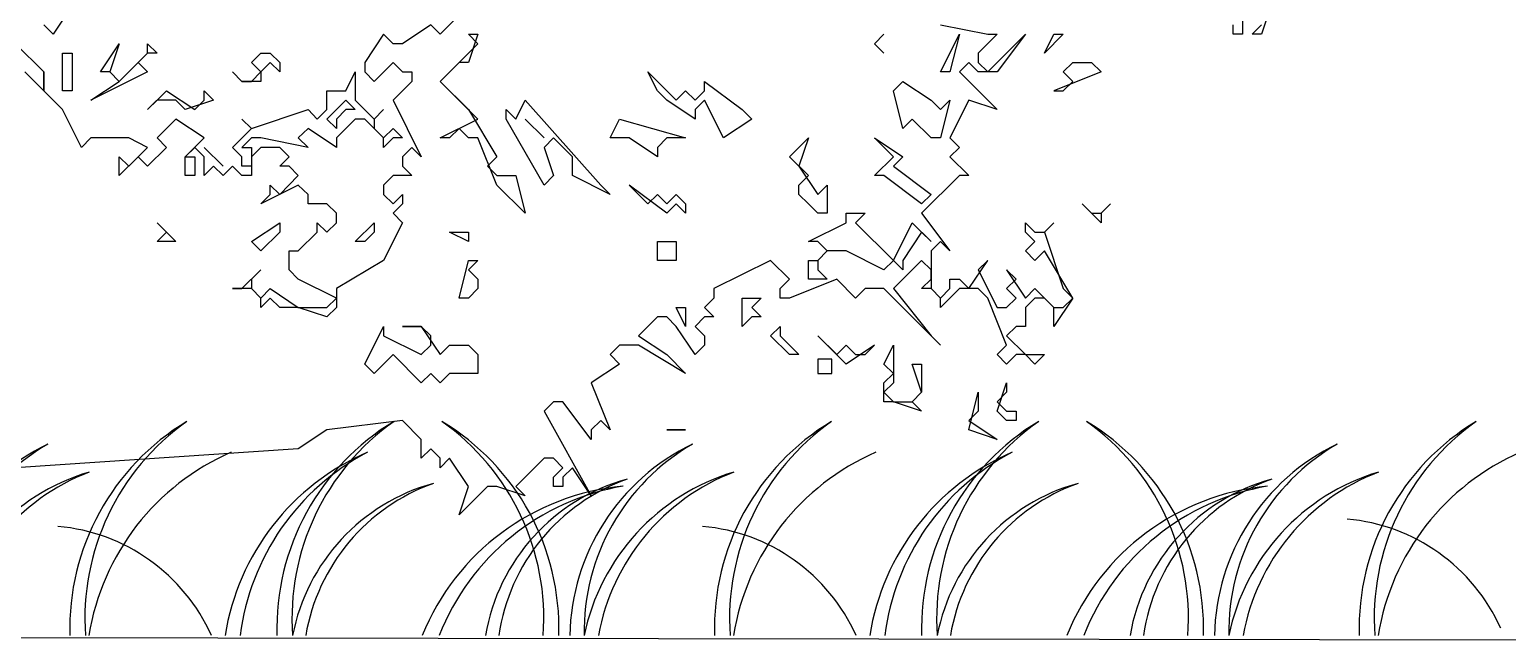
# Model space of a CAD drawing. Header units: millimetres. Extents: x 3633 to 4629, y 3430 to 3787.
# Drawn here: x 4074.3 to 4081.99, y 3710.99 to 3714.17 of the extents above; entities that cross this region are included whole.
import ezdxf

# ---------------------------------------------------------------- set-up
doc = ezdxf.new("R2010")
doc.units = ezdxf.units.MM

# ---------------------------------------------------------------- blocks, each defined once
blk = doc.blocks.new('Pine 3 Elev_133')
at = {"color": 0}
for p, q in [((394.8, 1337.5), (354.8, 1277.6)), ((1234.8, 1337.5), (1174.8, 1277.6)), ((2874.8, 1317.5), (2874.8, 1277.6)), ((2934.8, 1337.5), (2914.8, 1277.6)), ((354.8, 1277.6), (334.8, 1297.5)), ((1154.8, 1297.5), (1094.8, 1257.6)), ((1174.8, 1277.6), (1154.8, 1297.5)), ((2234.8, 1297.5), (2334.8, 1277.6)), ((2854.8, 1277.6), (2854.8, 1297.5)), ((2894.8, 1277.6), (2914.8, 1297.5)), ((334.8, 1197.7), (274.8, 1257.6)), ((274.8, 1257.6), (334.8, 1197.7)), ((454.8, 1197.7), (494.8, 1257.6)), ((494.8, 1257.6), (474.8, 1197.7)), ((554.8, 1237.6), (554.8, 1257.6)), ((554.8, 1257.6), (574.8, 1237.6)), ((1054.8, 1277.6), (1014.8, 1217.7)), ((1074.8, 1257.6), (1054.8, 1277.6)), ((1094.8, 1257.6), (1074.8, 1257.6)), ((1174.8, 1177.8), (1254.8, 1257.6)), ((1254.8, 1257.6), (1234.8, 1277.6)), ((1234.8, 1277.6), (1254.8, 1277.6)), ((1254.8, 1277.6), (1234.8, 1217.7)), ((2094.8, 1257.6), (2114.8, 1277.6)), ((2114.8, 1277.6), (2094.8, 1257.6)), ((2114.8, 1237.6), (2094.8, 1257.6)), ((2094.8, 1257.6), (2114.8, 1237.6)), ((2234.8, 1197.7), (2274.8, 1277.6)), ((2274.8, 1277.6), (2254.8, 1197.7)), ((2354.8, 1277.6), (2314.8, 1237.6)), ((2334.8, 1277.6), (2354.8, 1277.6)), ((2334.8, 1197.7), (2414.8, 1277.6)), ((2414.8, 1277.6), (2354.8, 1197.7)), ((2454.8, 1237.6), (2474.8, 1277.6)), ((2494.8, 1277.6), (2454.8, 1237.6)), ((2474.8, 1277.6), (2494.8, 1277.6)), ((2874.8, 1277.6), (2854.8, 1277.6)), ((2914.8, 1277.6), (2894.8, 1277.6)), ((374.8, 1237.6), (394.8, 1237.6)), ((374.8, 1157.8), (374.8, 1237.6)), ((394.8, 1237.6), (394.8, 1157.8)), ((494.8, 1177.8), (554.8, 1237.6)), ((554.8, 1237.6), (534.8, 1217.7)), ((574.8, 1237.6), (554.8, 1237.6)), ((774.8, 1217.7), (794.8, 1237.6)), ((794.8, 1237.6), (814.8, 1237.6)), ((814.8, 1237.6), (834.8, 1217.7)), ((2314.8, 1237.6), (2314.8, 1217.7)), ((374.8, 1117.9), (294.8, 1197.7)), ((334.8, 1157.8), (334.8, 1197.7)), ((334.8, 1197.7), (334.8, 1157.8)), ((554.8, 1197.7), (434.8, 1137.8)), ((474.8, 1197.7), (454.8, 1197.7)), ((494.8, 1177.8), (474.8, 1197.7)), ((474.8, 1197.7), (494.8, 1177.8)), ((534.8, 1217.7), (554.8, 1197.7)), ((754.8, 1177.8), (734.8, 1197.7)), ((734.8, 1197.7), (754.8, 1177.8)), ((794.8, 1197.7), (774.8, 1217.7)), ((774.8, 1177.8), (794.8, 1197.7)), ((814.8, 1217.7), (794.8, 1197.7)), ((794.8, 1197.7), (794.8, 1177.8)), ((834.8, 1197.7), (814.8, 1217.7)), ((834.8, 1217.7), (834.8, 1197.7)), ((974.8, 1157.8), (994.8, 1197.7)), ((994.8, 1197.7), (994.8, 1137.8)), ((1014.8, 1217.7), (1014.8, 1197.7)), ((1014.8, 1197.7), (1034.8, 1177.8)), ((1034.8, 1177.8), (1074.8, 1217.7)), ((1074.8, 1217.7), (1094.8, 1197.7)), ((1094.8, 1197.7), (1114.8, 1197.7)), ((1114.8, 1197.7), (1114.8, 1177.8)), ((1214.8, 1217.7), (1174.8, 1177.8)), ((1234.8, 1217.7), (1214.8, 1217.7)), ((1634.8, 1157.8), (1614.8, 1197.7)), ((1614.8, 1197.7), (1674.8, 1137.8)), ((2254.8, 1197.7), (2234.8, 1197.7)), ((2294.8, 1217.7), (2274.8, 1197.7)), ((2274.8, 1197.7), (2354.8, 1117.9)), ((2314.8, 1197.7), (2294.8, 1217.7)), ((2314.8, 1217.7), (2334.8, 1197.7)), ((2354.8, 1197.7), (2314.8, 1197.7)), ((2574.8, 1197.7), (2474.8, 1157.8)), ((2494.8, 1197.7), (2514.8, 1217.7)), ((2514.8, 1177.8), (2494.8, 1197.7)), ((2514.8, 1217.7), (2554.8, 1217.7)), ((2554.8, 1217.7), (2574.8, 1197.7)), ((434.8, 1137.8), (494.8, 1177.8)), ((794.8, 1177.8), (754.8, 1177.8)), ((754.8, 1177.8), (774.8, 1177.8)), ((1114.8, 1177.8), (1074.8, 1137.8)), ((1174.8, 1177.8), (1234.8, 1117.9)), ((1254.8, 1097.9), (1174.8, 1177.8)), ((1734.8, 1157.8), (1734.8, 1177.8)), ((1734.8, 1177.8), (1814.8, 1117.9)), ((2134.8, 1157.8), (2154.8, 1177.8)), ((2154.8, 1177.8), (2214.8, 1137.8)), ((2494.8, 1157.8), (2514.8, 1177.8)), ((394.8, 1157.8), (374.8, 1157.8)), ((554.8, 1117.9), (594.8, 1157.8)), ((574.8, 1137.8), (554.8, 1117.9)), ((614.8, 1137.8), (574.8, 1137.8)), ((594.8, 1157.8), (654.8, 1117.9)), ((634.8, 1117.9), (614.8, 1137.8)), ((694.8, 1137.8), (634.8, 1117.9)), ((654.8, 1117.9), (674.8, 1137.8)), ((674.8, 1137.8), (674.8, 1157.8)), ((674.8, 1157.8), (694.8, 1137.8)), ((934.8, 1117.9), (934.8, 1157.8)), ((934.8, 1157.8), (974.8, 1157.8)), ((934.8, 1097.9), (974.8, 1137.8)), ((974.8, 1137.8), (994.8, 1117.9)), ((994.8, 1137.8), (1034.8, 1097.9)), ((1074.8, 1137.8), (1134.8, 1018.1)), ((1334.8, 1097.9), (1354.8, 1137.8)), ((1354.8, 1137.8), (1514.8, 958.2)), ((1654.8, 1137.8), (1634.8, 1157.8)), ((1714.8, 1097.9), (1654.8, 1137.8)), ((1674.8, 1137.8), (1694.8, 1157.8)), ((1694.8, 1157.8), (1714.8, 1137.8)), ((1714.8, 1137.8), (1734.8, 1157.8)), ((1734.8, 1137.8), (1714.8, 1117.9)), ((1774.8, 1058), (1734.8, 1137.8)), ((2154.8, 1077.9), (2134.8, 1157.8)), ((2214.8, 1137.8), (2234.8, 1117.9)), ((2234.8, 1117.9), (2254.8, 1137.8)), ((2254.8, 1137.8), (2234.8, 1058)), ((2294.8, 1137.8), (2254.8, 1058)), ((2354.8, 1117.9), (2294.8, 1137.8)), ((2474.8, 1157.8), (2494.8, 1157.8)), ((414.8, 1038), (374.8, 1117.9)), ((614.8, 1097.9), (574.8, 1058)), ((674.8, 1058), (614.8, 1097.9)), ((774.8, 1077.9), (754.8, 1097.9)), ((754.8, 1097.9), (774.8, 1077.9)), ((774.8, 1077.9), (894.8, 1117.9)), ((894.8, 1117.9), (913.8, 1097.9)), ((913.8, 1097.9), (934.8, 1117.9)), ((954.8, 1077.9), (934.8, 1097.9)), ((974.8, 1117.9), (954.8, 1097.9)), ((954.8, 1097.9), (954.8, 1077.9)), ((994.8, 1117.9), (974.8, 1117.9)), ((994.8, 1097.9), (974.8, 1077.9)), ((1014.8, 1097.9), (994.8, 1097.9)), ((1054.8, 1058), (1014.8, 1097.9)), ((1034.8, 1097.9), (1054.8, 1117.9)), ((1054.8, 1117.9), (1034.8, 1097.9)), ((1034.8, 1097.9), (1034.8, 1077.9)), ((1174.8, 1058), (1254.8, 1097.9)), ((1234.8, 1117.9), (1294.8, 1018.1)), ((1314.8, 1097.9), (1314.8, 1117.9)), ((1314.8, 1117.9), (1334.8, 1097.9)), ((1394.8, 958.2), (1314.8, 1097.9)), ((1354.8, 1097.9), (1394.8, 1058)), ((1394.8, 1058), (1354.8, 1097.9)), ((1534.8, 1058), (1554.8, 1097.9)), ((1554.8, 1097.9), (1694.8, 1058)), ((1714.8, 1117.9), (1714.8, 1097.9)), ((1834.8, 1097.9), (1774.8, 1058)), ((1814.8, 1117.9), (1834.8, 1097.9)), ((2174.8, 1097.9), (2154.8, 1077.9)), ((2214.8, 1058), (2174.8, 1097.9)), ((734.8, 1038), (774.8, 1077.9)), ((894.8, 1077.9), (873.8, 1058)), ((954.8, 1038), (894.8, 1077.9)), ((974.8, 1077.9), (954.8, 1058)), ((1034.8, 1077.9), (1054.8, 1058)), ((1054.8, 1058), (1074.8, 1077.9)), ((1074.8, 1077.9), (1094.8, 1058)), ((1214.8, 1077.9), (1194.8, 1058)), ((1234.8, 1058), (1214.8, 1077.9)), ((434.8, 1058), (414.8, 1038)), ((514.8, 1058), (434.8, 1058)), ((554.8, 1038), (514.8, 1058)), ((514.8, 998.1), (554.8, 1038)), ((594.8, 1038), (554.8, 998.1)), ((574.8, 1058), (594.8, 1038)), ((634.8, 1018.1), (674.8, 1058)), ((654.8, 1038), (634.8, 1018.1)), ((674.8, 1018.1), (654.8, 1038)), ((674.8, 1038), (714.8, 998.1)), ((714.8, 998.1), (674.8, 1038)), ((754.8, 1018.1), (734.8, 1038)), ((774.8, 1058), (754.8, 1038)), ((754.8, 1038), (774.8, 1038)), ((794.8, 1058), (774.8, 1058)), ((794.8, 1038), (774.8, 1018.1)), ((774.8, 1038), (774.8, 998.1)), ((894.8, 1038), (794.8, 1058)), ((834.8, 1038), (794.8, 1038)), ((854.8, 1018.1), (834.8, 1038)), ((873.8, 1058), (894.8, 1038)), ((954.8, 1058), (954.8, 1038)), ((1074.8, 1058), (1054.8, 1038)), ((1054.8, 1038), (1054.8, 1058)), ((1094.8, 1058), (1074.8, 1058)), ((1114.8, 1038), (1094.8, 1018.1)), ((1134.8, 1018.1), (1114.8, 1038)), ((1194.8, 1058), (1174.8, 1058)), ((1254.8, 1058), (1234.8, 1058)), ((1294.8, 958.2), (1254.8, 1058)), ((1414.8, 1058), (1394.8, 1038)), ((1394.8, 1038), (1414.8, 978.1)), ((1454.8, 1018.1), (1414.8, 1058)), ((1574.8, 1058), (1534.8, 1058)), ((1634.8, 1018.1), (1574.8, 1058)), ((1654.8, 1058), (1634.8, 1038)), ((1634.8, 1038), (1634.8, 1018.1)), ((1694.8, 1058), (1654.8, 1058)), ((1914.8, 1018.1), (1954.8, 1058)), ((1954.8, 1058), (1934.8, 998.1)), ((2134.8, 1018.1), (2094.8, 1058)), ((2094.8, 1058), (2154.8, 1018.1)), ((2234.8, 1058), (2214.8, 1058)), ((2254.8, 1058), (2274.8, 1038)), ((2274.8, 1038), (2254.8, 1018.1)), ((534.8, 1018.1), (494.8, 978.1)), ((494.8, 978.1), (494.8, 1018.1)), ((494.8, 1018.1), (514.8, 998.1)), ((554.8, 998.1), (534.8, 1018.1)), ((634.8, 1018.1), (654.8, 1018.1)), ((634.8, 978.1), (634.8, 1018.1)), ((654.8, 1018.1), (654.8, 978.1)), ((674.8, 978.1), (674.8, 1018.1)), ((754.8, 998.1), (754.8, 1018.1)), ((774.8, 1018.1), (774.8, 978.1)), ((834.8, 998.1), (854.8, 1018.1)), ((1094.8, 1018.1), (1094.8, 998.1)), ((1294.8, 1018.1), (1274.8, 998.1)), ((1454.8, 978.1), (1454.8, 1018.1)), ((1954.8, 978.1), (1914.8, 1018.1)), ((2094.8, 978.1), (2134.8, 1018.1)), ((2154.8, 1018.1), (2134.8, 998.1)), ((2254.8, 1018.1), (2294.8, 978.1)), ((654.8, 978.1), (634.8, 978.1)), ((694.8, 998.1), (674.8, 978.1)), ((714.8, 978.1), (694.8, 998.1)), ((734.8, 998.1), (714.8, 978.1)), ((754.8, 978.1), (734.8, 998.1)), ((774.8, 998.1), (754.8, 998.1)), ((774.8, 978.1), (754.8, 978.1)), ((854.8, 998.1), (834.8, 998.1)), ((834.8, 938.2), (873.8, 978.1)), ((873.8, 978.1), (854.8, 998.1)), ((1074.8, 978.1), (1054.8, 958.2)), ((1114.8, 978.1), (1074.8, 978.1)), ((1094.8, 998.1), (1114.8, 978.1)), ((1274.8, 998.1), (1294.8, 978.1)), ((1294.8, 978.1), (1334.8, 978.1)), ((1334.8, 978.1), (1354.8, 898.3)), ((1414.8, 978.1), (1394.8, 958.2)), ((1534.8, 938.2), (1454.8, 978.1)), ((1934.8, 998.1), (1974.8, 938.2)), ((1934.8, 958.2), (1954.8, 978.1)), ((2114.8, 978.1), (2094.8, 978.1)), ((2194.8, 918.3), (2114.8, 978.1)), ((2134.8, 998.1), (2214.8, 938.2)), ((2274.8, 978.1), (2194.8, 898.3)), ((2294.8, 978.1), (2274.8, 978.1)), ((873.8, 958.2), (794.8, 918.3)), ((814.8, 938.2), (814.8, 958.2)), ((814.8, 958.2), (834.8, 938.2)), ((894.8, 938.2), (873.8, 958.2)), ((1054.8, 958.2), (1054.8, 938.2)), ((1354.8, 898.3), (1294.8, 958.2)), ((1514.8, 958.2), (1534.8, 938.2)), ((1654.8, 898.3), (1574.8, 958.2)), ((1574.8, 958.2), (1614.8, 918.3)), ((1934.8, 938.2), (1934.8, 958.2)), ((1974.8, 938.2), (1994.8, 958.2)), ((1994.8, 958.2), (1994.8, 898.3)), ((794.8, 918.3), (814.8, 938.2)), ((894.8, 918.3), (894.8, 938.2)), ((934.8, 918.3), (894.8, 918.3)), ((954.8, 898.3), (934.8, 918.3)), ((1054.8, 938.2), (1074.8, 918.3)), ((1074.8, 918.3), (1094.8, 938.2)), ((1094.8, 918.3), (1074.8, 898.3)), ((1094.8, 938.2), (1094.8, 918.3)), ((1614.8, 918.3), (1634.8, 938.2)), ((1634.8, 938.2), (1654.8, 918.3)), ((1654.8, 918.3), (1674.8, 938.2)), ((1674.8, 918.3), (1654.8, 898.3)), ((1674.8, 938.2), (1694.8, 918.3)), ((1694.8, 898.3), (1674.8, 918.3)), ((1694.8, 918.3), (1694.8, 898.3)), ((1954.8, 918.3), (1934.8, 938.2)), ((1974.8, 898.3), (1954.8, 918.3)), ((2214.8, 938.2), (2194.8, 918.3)), ((2574.8, 878.3), (2534.8, 918.3)), ((2534.8, 918.3), (2554.8, 898.3)), ((2574.8, 898.3), (2594.8, 918.3)), ((2594.8, 918.3), (2574.8, 898.3)), ((594.8, 858.4), (574.8, 878.3)), ((574.8, 878.3), (614.8, 838.4)), ((774.8, 838.4), (834.8, 878.3)), ((834.8, 878.3), (834.8, 858.4)), ((913.8, 858.4), (913.8, 878.3)), ((913.8, 878.3), (934.8, 858.4)), ((934.8, 858.4), (954.8, 878.3)), ((954.8, 878.3), (954.8, 898.3)), ((994.8, 838.4), (1034.8, 878.3)), ((1034.8, 878.3), (1034.8, 858.4)), ((1094.8, 878.3), (1054.8, 798.5)), ((1074.8, 898.3), (1094.8, 878.3)), ((1954.8, 838.4), (2034.8, 878.3)), ((1994.8, 898.3), (1974.8, 898.3)), ((2034.8, 878.3), (2034.8, 898.3)), ((2034.8, 898.3), (2074.8, 898.3)), ((2074.8, 898.3), (2054.8, 878.3)), ((2054.8, 878.3), (2134.8, 798.5)), ((2134.8, 798.5), (2174.8, 878.3)), ((2174.8, 878.3), (2214.8, 838.4)), ((2194.8, 898.3), (2254.8, 818.4)), ((2414.8, 858.4), (2414.8, 878.3)), ((2414.8, 878.3), (2434.8, 858.4)), ((2454.8, 858.4), (2474.8, 878.3)), ((2474.8, 878.3), (2454.8, 858.4)), ((2554.8, 898.3), (2574.8, 898.3)), ((2574.8, 898.3), (2574.8, 878.3)), ((574.8, 838.4), (594.8, 858.4)), ((834.8, 858.4), (794.8, 818.4)), ((873.8, 818.4), (913.8, 858.4)), ((1034.8, 858.4), (1014.8, 838.4)), ((1234.8, 838.4), (1194.8, 858.4)), ((1194.8, 858.4), (1234.8, 858.4)), ((1234.8, 858.4), (1234.8, 838.4)), ((2194.8, 858.4), (2154.8, 798.5)), ((2214.8, 838.4), (2194.8, 858.4)), ((2434.8, 838.4), (2414.8, 858.4)), ((2434.8, 858.4), (2454.8, 858.4)), ((2454.8, 858.4), (2494.8, 738.6)), ((614.8, 838.4), (574.8, 838.4)), ((794.8, 818.4), (774.8, 838.4)), ((854.8, 778.5), (854.8, 818.4)), ((854.8, 818.4), (873.8, 818.4)), ((1014.8, 838.4), (994.8, 838.4)), ((1634.8, 798.5), (1634.8, 838.4)), ((1634.8, 838.4), (1674.8, 838.4)), ((1674.8, 838.4), (1674.8, 798.5)), ((1974.8, 838.4), (1954.8, 838.4)), ((1994.8, 818.4), (1974.8, 838.4)), ((1994.8, 818.4), (1974.8, 798.5)), ((1974.8, 798.5), (1994.8, 818.4)), ((2034.8, 818.4), (1994.8, 818.4)), ((2114.8, 778.5), (2034.8, 818.4)), ((2234.8, 838.4), (2214.8, 818.4)), ((2214.8, 818.4), (2214.8, 738.6)), ((2254.8, 818.4), (2234.8, 838.4)), ((2414.8, 818.4), (2434.8, 838.4)), ((2434.8, 798.5), (2414.8, 818.4)), ((2454.8, 818.4), (2434.8, 798.5)), ((2514.8, 718.6), (2454.8, 818.4)), ((1054.8, 798.5), (954.8, 738.6)), ((1214.8, 718.6), (1234.8, 798.5)), ((1234.8, 798.5), (1254.8, 798.5)), ((1254.8, 798.5), (1234.8, 778.5)), ((1654.8, 798.5), (1634.8, 798.5)), ((1674.8, 798.5), (1654.8, 798.5)), ((1874.8, 798.5), (1754.8, 738.6)), ((1914.8, 758.6), (1874.8, 798.5)), ((1954.8, 758.6), (1954.8, 798.5)), ((1954.8, 798.5), (1974.8, 798.5)), ((1974.8, 798.5), (1974.8, 778.5)), ((2134.8, 798.5), (2114.8, 778.5)), ((2194.8, 798.5), (2134.8, 738.6)), ((2154.8, 778.5), (2134.8, 798.5)), ((2154.8, 798.5), (2154.8, 778.5)), ((2214.8, 778.5), (2194.8, 798.5)), ((2294.8, 738.6), (2334.8, 798.5)), ((2334.8, 798.5), (2314.8, 778.5)), ((754.8, 738.6), (794.8, 778.5)), ((794.8, 778.5), (774.8, 758.6)), ((774.8, 758.6), (774.8, 738.6)), ((873.8, 758.6), (854.8, 778.5)), ((954.8, 718.6), (873.8, 758.6)), ((1234.8, 778.5), (1254.8, 758.6)), ((1254.8, 758.6), (1254.8, 738.6)), ((1894.8, 738.6), (1914.8, 758.6)), ((2014.8, 758.6), (1914.8, 718.6)), ((1994.8, 758.6), (1954.8, 758.6)), ((1974.8, 778.5), (1994.8, 758.6)), ((2054.8, 718.6), (2014.8, 758.6)), ((2194.8, 738.6), (2214.8, 758.6)), ((2214.8, 758.6), (2214.8, 778.5)), ((2254.8, 738.6), (2254.8, 758.6)), ((2254.8, 758.6), (2274.8, 758.6)), ((2274.8, 758.6), (2294.8, 738.6)), ((2314.8, 778.5), (2354.8, 698.7)), ((2394.8, 758.6), (2374.8, 778.5)), ((2374.8, 778.5), (2414.8, 718.6)), ((2374.8, 738.6), (2394.8, 758.6)), ((774.8, 738.6), (734.8, 738.6)), ((734.8, 738.6), (754.8, 738.6)), ((794.8, 718.6), (774.8, 738.6)), ((774.8, 738.6), (794.8, 718.6)), ((794.8, 718.6), (814.8, 738.6)), ((814.8, 738.6), (873.8, 698.7)), ((954.8, 738.6), (954.8, 698.7)), ((1254.8, 738.6), (1234.8, 718.6)), ((1754.8, 738.6), (1754.8, 718.6)), ((1894.8, 718.6), (1894.8, 738.6)), ((2074.8, 738.6), (2054.8, 718.6)), ((2114.8, 738.6), (2074.8, 738.6)), ((2234.8, 618.8), (2114.8, 738.6)), ((2134.8, 738.6), (2214.8, 638.8)), ((2214.8, 738.6), (2194.8, 738.6)), ((2214.8, 738.6), (2234.8, 718.6)), ((2234.8, 718.6), (2214.8, 738.6)), ((2234.8, 718.6), (2254.8, 738.6)), ((2274.8, 738.6), (2234.8, 698.7)), ((2314.8, 738.6), (2274.8, 738.6)), ((2334.8, 718.6), (2314.8, 738.6)), ((2394.8, 718.6), (2374.8, 738.6)), ((2414.8, 718.6), (2434.8, 738.6)), ((2434.8, 738.6), (2474.8, 698.7)), ((2494.8, 738.6), (2514.8, 718.6)), ((814.8, 718.6), (794.8, 698.7)), ((794.8, 698.7), (794.8, 718.6)), ((834.8, 698.7), (814.8, 718.6)), ((873.8, 698.7), (834.8, 698.7)), ((934.8, 678.7), (873.8, 698.7)), ((873.8, 698.7), (934.8, 698.7)), ((934.8, 698.7), (954.8, 718.6)), ((954.8, 698.7), (934.8, 678.7)), ((1234.8, 718.6), (1214.8, 718.6)), ((1694.8, 658.7), (1674.8, 698.7)), ((1674.8, 698.7), (1694.8, 698.7)), ((1694.8, 698.7), (1694.8, 658.7)), ((1754.8, 718.6), (1734.8, 698.7)), ((1734.8, 698.7), (1754.8, 678.7)), ((1814.8, 658.7), (1814.8, 718.6)), ((1814.8, 718.6), (1854.8, 718.6)), ((1854.8, 718.6), (1834.8, 698.7)), ((1834.8, 698.7), (1854.8, 678.7)), ((1914.8, 718.6), (1894.8, 718.6)), ((2234.8, 698.7), (2234.8, 718.6)), ((2374.8, 618.8), (2334.8, 718.6)), ((2354.8, 698.7), (2374.8, 698.7)), ((2374.8, 698.7), (2394.8, 718.6)), ((2434.8, 718.6), (2414.8, 698.7)), ((2414.8, 698.7), (2414.8, 658.7)), ((2454.8, 718.6), (2434.8, 718.6)), ((2474.8, 698.7), (2454.8, 718.6)), ((2514.8, 718.6), (2474.8, 658.7)), ((2474.8, 698.7), (2494.8, 698.7)), ((2474.8, 658.7), (2474.8, 698.7)), ((2494.8, 698.7), (2514.8, 718.6)), ((1014.8, 578.9), (1054.8, 658.7)), ((1054.8, 658.7), (1054.8, 638.8)), ((1134.8, 658.7), (1094.8, 658.7)), ((1094.8, 658.7), (1134.8, 658.7)), ((1154.8, 638.8), (1134.8, 658.7)), ((1134.8, 658.7), (1174.8, 598.9)), ((1634.8, 678.7), (1594.8, 638.8)), ((1654.8, 678.7), (1634.8, 678.7)), ((1674.8, 658.7), (1654.8, 678.7)), ((1714.8, 598.9), (1674.8, 658.7)), ((1734.8, 678.7), (1714.8, 658.7)), ((1714.8, 658.7), (1734.8, 638.8)), ((1754.8, 678.7), (1734.8, 678.7)), ((1834.8, 678.7), (1814.8, 658.7)), ((1854.8, 678.7), (1834.8, 678.7)), ((1874.8, 638.8), (1894.8, 658.7)), ((1894.8, 658.7), (1894.8, 638.8)), ((2394.8, 658.7), (2374.8, 638.8)), ((2414.8, 658.7), (2394.8, 658.7)), ((1054.8, 638.8), (1134.8, 598.9)), ((1154.8, 618.8), (1154.8, 638.8)), ((1594.8, 638.8), (1654.8, 598.9)), ((1734.8, 638.8), (1734.8, 618.8)), ((1914.8, 598.9), (1874.8, 638.8)), ((1894.8, 638.8), (1934.8, 598.9)), ((2034.8, 578.9), (1974.8, 638.8)), ((1974.8, 638.8), (2014.8, 598.9)), ((2214.8, 638.8), (2234.8, 618.8)), ((2374.8, 638.8), (2414.8, 598.9)), ((1074.8, 598.9), (1034.8, 558.9)), ((1134.8, 539), (1074.8, 598.9)), ((1134.8, 598.9), (1154.8, 618.8)), ((1174.8, 598.9), (1194.8, 618.8)), ((1194.8, 618.8), (1234.8, 618.8)), ((1234.8, 618.8), (1254.8, 598.9)), ((1254.8, 598.9), (1254.8, 558.9)), ((1554.8, 618.8), (1534.8, 598.9)), ((1534.8, 598.9), (1554.8, 578.9)), ((1594.8, 618.8), (1554.8, 618.8)), ((1694.8, 558.9), (1594.8, 618.8)), ((1654.8, 598.9), (1694.8, 558.9)), ((1734.8, 618.8), (1714.8, 598.9)), ((1934.8, 598.9), (1914.8, 598.9)), ((2014.8, 598.9), (2034.8, 618.8)), ((2034.8, 618.8), (2054.8, 598.9)), ((2094.8, 618.8), (2034.8, 578.9)), ((2054.8, 598.9), (2074.8, 598.9)), ((2074.8, 598.9), (2094.8, 618.8)), ((2114.8, 578.9), (2134.8, 618.8)), ((2134.8, 618.8), (2134.8, 539)), ((2354.8, 598.9), (2374.8, 618.8)), ((2374.8, 578.9), (2354.8, 598.9)), ((2394.8, 598.9), (2374.8, 578.9)), ((2414.8, 598.9), (2394.8, 598.9)), ((2414.8, 598.9), (2454.8, 598.9)), ((2434.8, 578.9), (2414.8, 598.9)), ((2454.8, 598.9), (2434.8, 578.9)), ((1034.8, 558.9), (1014.8, 578.9)), ((1554.8, 578.9), (1494.8, 539)), ((2004.8, 588.9), (1974.8, 588.9)), ((1974.8, 588.9), (1974.8, 558.9)), ((2004.8, 558.9), (2004.8, 588.9)), ((2134.8, 558.9), (2114.8, 578.9)), ((2194.8, 519), (2174.8, 578.9)), ((2174.8, 578.9), (2194.8, 578.9)), ((2194.8, 578.9), (2194.8, 519)), ((1154.8, 558.9), (1134.8, 539)), ((1174.8, 539), (1154.8, 558.9)), ((1194.8, 558.9), (1174.8, 539)), ((1254.8, 558.9), (1194.8, 558.9)), ((1494.8, 539), (1534.8, 439.2)), ((1974.8, 558.9), (2004.8, 558.9)), ((2114.8, 539), (2134.8, 558.9)), ((2114.8, 499), (2114.8, 539)), ((2134.8, 539), (2114.8, 519)), ((2354.8, 479.1), (2374.8, 539)), ((2374.8, 539), (2374.8, 519)), ((2114.8, 519), (2134.8, 499)), ((2174.8, 499), (2194.8, 519)), ((2194.8, 519), (2174.8, 499)), ((2294.8, 439.2), (2314.8, 519)), ((2314.8, 519), (2314.8, 479.1)), ((2374.8, 519), (2354.8, 499)), ((1414.8, 499), (1394.8, 479.1)), ((1394.8, 479.1), (1494.8, 299.4)), ((1434.8, 499), (1414.8, 499)), ((1494.8, 419.2), (1434.8, 499)), ((2134.8, 499), (2114.8, 499)), ((2134.8, 499), (2174.8, 499)), ((2194.8, 479.1), (2134.8, 499)), ((2174.8, 499), (2194.8, 479.1)), ((2314.8, 479.1), (2294.8, 459.1)), ((2354.8, 499), (2374.8, 479.1)), ((2374.8, 459.1), (2354.8, 479.1)), ((2374.8, 479.1), (2394.8, 479.1)), ((2394.8, 479.1), (2394.8, 459.1)), ((934.8, 439.2), (873.8, 399.2)), ((1094.8, 459.1), (934.8, 439.2)), ((1134.8, 419.2), (1094.8, 459.1)), ((1514.8, 459.1), (1494.8, 439.2)), ((1494.8, 439.2), (1494.8, 419.2)), ((1534.8, 439.2), (1514.8, 459.1)), ((1694.8, 439.2), (1654.8, 439.2)), ((1654.8, 439.2), (1694.8, 439.2)), ((2294.8, 459.1), (2354.8, 419.2)), ((2354.8, 419.2), (2294.8, 439.2)), ((2394.8, 459.1), (2374.8, 459.1)), ((1134.8, 379.3), (1134.8, 419.2)), ((873.8, 399.2), (274.8, 359.3)), ((1154.8, 399.2), (1134.8, 379.3)), ((1174.8, 379.3), (1154.8, 399.2)), ((1194.8, 379.3), (1174.8, 359.3)), ((1174.8, 359.3), (1174.8, 379.3)), ((1234.8, 319.4), (1194.8, 379.3)), ((1394.8, 379.3), (1334.8, 319.4)), ((1414.8, 379.3), (1394.8, 379.3)), ((1434.8, 359.3), (1414.8, 379.3)), ((1414.8, 339.4), (1434.8, 359.3)), ((1454.8, 359.3), (1434.8, 339.4)), ((1494.8, 299.4), (1454.8, 359.3)), ((1274.8, 319.4), (1214.8, 259.5)), ((1214.8, 259.5), (1234.8, 319.4)), ((1294.8, 319.4), (1274.8, 319.4)), ((1354.8, 299.4), (1294.8, 319.4)), ((1334.8, 319.4), (1354.8, 299.4)), ((1414.8, 319.4), (1414.8, 339.4)), ((1434.8, 319.4), (1414.8, 319.4)), ((1434.8, 339.4), (1434.8, 319.4))]:
    blk.add_line(p, q, dxfattribs=at)

msp = doc.modelspace()

# ---------------------------------------------------------------- linework, layer by layer
at = {"color": 0}
msp.add_line((4067.6429, 3711.0184), (4087.7894, 3710.9875), dxfattribs=at)
for centre, radius, start, end in [((4075.7652, 3711.0565), 1.2532, 120.91532, 181.7436), ((4075.8437, 3711.1076), 1.2532, 125.19754, 184.08204), ((4076.842, 3711.0565), 1.2532, 120.91532, 181.7436), ((4076.9205, 3711.1076), 1.2532, 125.19754, 184.08204), ((4075.8026, 3711.0565), 1.2532, 358.2564, 59.08468), ((4075.7241, 3711.1076), 1.2532, 355.91796, 54.80246), ((4079.1178, 3711.0565), 1.2532, 120.91532, 181.7436), ((4079.1963, 3711.1076), 1.2532, 125.19754, 184.08204), ((4080.1946, 3711.0565), 1.2532, 120.91532, 181.7436), ((4080.2731, 3711.1076), 1.2532, 125.19754, 184.08204), ((4079.1552, 3711.0565), 1.2532, 358.2564, 59.08468), ((4079.0767, 3711.1076), 1.2532, 355.91796, 54.80246), ((4082.4704, 3711.0565), 1.2532, 120.91532, 181.7436), ((4082.5489, 3711.1076), 1.2532, 125.19754, 184.08204), ((4074.8875, 3710.9979), 1.1279, 115.70682, 178.95931), ((4074.962, 3711.0372), 1.1279, 119.98904, 180.95928), ((4075.849, 3710.8208), 1.2532, 113.37164, 170.93), ((4076.5569, 3710.8208), 1.2532, 113.37164, 170.93), ((4076.6414, 3710.8611), 1.2532, 117.65386, 172.79282), ((4078.2401, 3710.9979), 1.1279, 115.70682, 178.95931), ((4078.3146, 3711.0372), 1.1279, 119.98904, 180.95928), ((4079.2016, 3710.8208), 1.2532, 113.37164, 170.93), ((4079.9095, 3710.8208), 1.2532, 113.37164, 170.93), ((4079.994, 3710.8611), 1.2532, 117.65386, 172.79282), ((4081.5927, 3710.9979), 1.1279, 115.70682, 178.95931), ((4081.6672, 3711.0372), 1.1279, 119.98904, 180.95928), ((4082.5542, 3710.8208), 1.2532, 113.37164, 170.93), ((4074.9385, 3710.7886), 1.1279, 106.7576, 168.24844), ((4075.0183, 3710.8159), 1.1279, 111.03982, 169.66132), ((4076.6744, 3710.8236), 1.0226, 105.37875, 169.02323), ((4076.7472, 3710.8466), 1.0226, 109.66097, 170.33326), ((4077.6816, 3710.846), 1.0226, 105.37875, 170.29766), ((4077.7544, 3710.869), 1.0226, 109.66097, 171.60273), ((4078.2911, 3710.7886), 1.1279, 106.7576, 168.24844), ((4078.3709, 3710.8159), 1.1279, 111.03982, 169.66132), ((4080.027, 3710.8236), 1.0226, 105.37875, 169.02323), ((4080.0998, 3710.8466), 1.0226, 109.66097, 170.33326), ((4081.0341, 3710.846), 1.0226, 105.37875, 170.29766), ((4081.107, 3710.869), 1.0226, 109.66097, 171.60273), ((4081.6437, 3710.7886), 1.1279, 106.7576, 168.24844), ((4081.7235, 3710.8159), 1.1279, 111.03982, 169.66132), ((4077.5058, 3710.5472), 1.2532, 95.3506, 157.91619), ((4077.5987, 3710.5594), 1.2532, 99.63282, 158.51732), ((4080.8584, 3710.5472), 1.2532, 95.3506, 157.91619), ((4080.9513, 3710.5594), 1.2532, 99.63282, 158.51732), ((4074.3669, 3710.6223), 0.9668, 24.1831, 85.0409), ((4077.7195, 3710.6223), 0.9668, 24.1831, 85.0409), ((4081.0715, 3710.6604), 0.9668, 24.1831, 85.0409)]:
    msp.add_arc(centre, radius, start, end, dxfattribs=at)

# ---------------------------------------------------------------- block references
at = {"color": 0, "xscale": 0.002454764377558604, "yscale": 0.002454764377558604, "zscale": 0.002454764377558604}
msp.add_blockref('Pine 3 Elev_133', (4073.5545, 3711.0093), dxfattribs=at)

doc.saveas('drawing.dxf')
